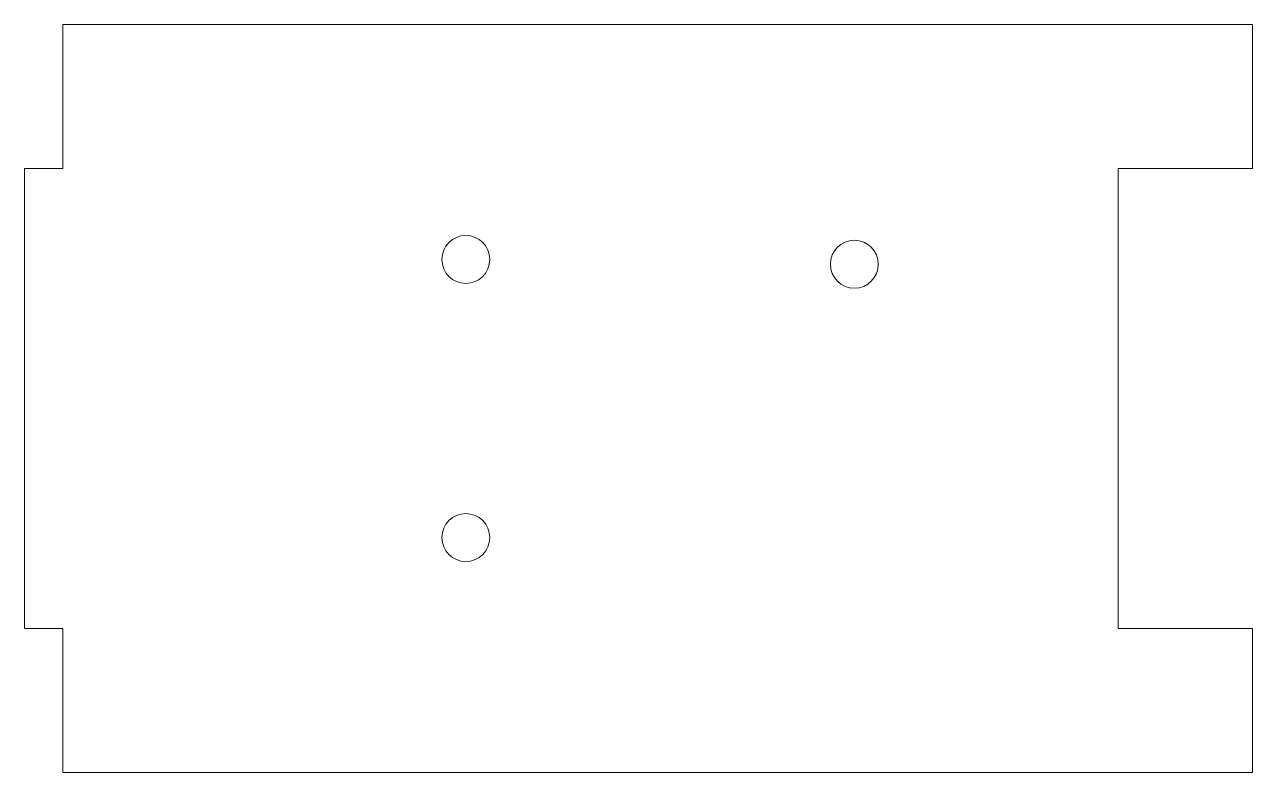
# Model space of a CAD drawing. Header units: millimetres. Extents: x -4 to 124, y 0 to 78.
import ezdxf

# ---------------------------------------------------------------- set-up
doc = ezdxf.new("R2010")
doc.units = ezdxf.units.MM

msp = doc.modelspace()

# ---------------------------------------------------------------- linework, layer by layer
at = {"color": 7, "linetype": 'Continuous', "lineweight": 15}
for p, q in [((124, 78), (0, 78)), ((0, 78), (0, 63)), ((124, 63), (124, 78)), ((0, 63), (-4, 63)), ((-4, 63), (-4, 15)), ((110, 15), (110, 63)), ((110, 63), (124, 63)), ((-4, 15), (0, 15)), ((0, 15), (0, 0)), ((124, 15), (110, 15)), ((124, 0), (124, 15)), ((0, 0), (124, 0))]:
    msp.add_line(p, q, dxfattribs=at)
for centre in [(42, 53.5), (82.5, 53), (42, 24.5)]:
    msp.add_circle(centre, 2.5, dxfattribs=at)

doc.saveas('drawing.dxf')
